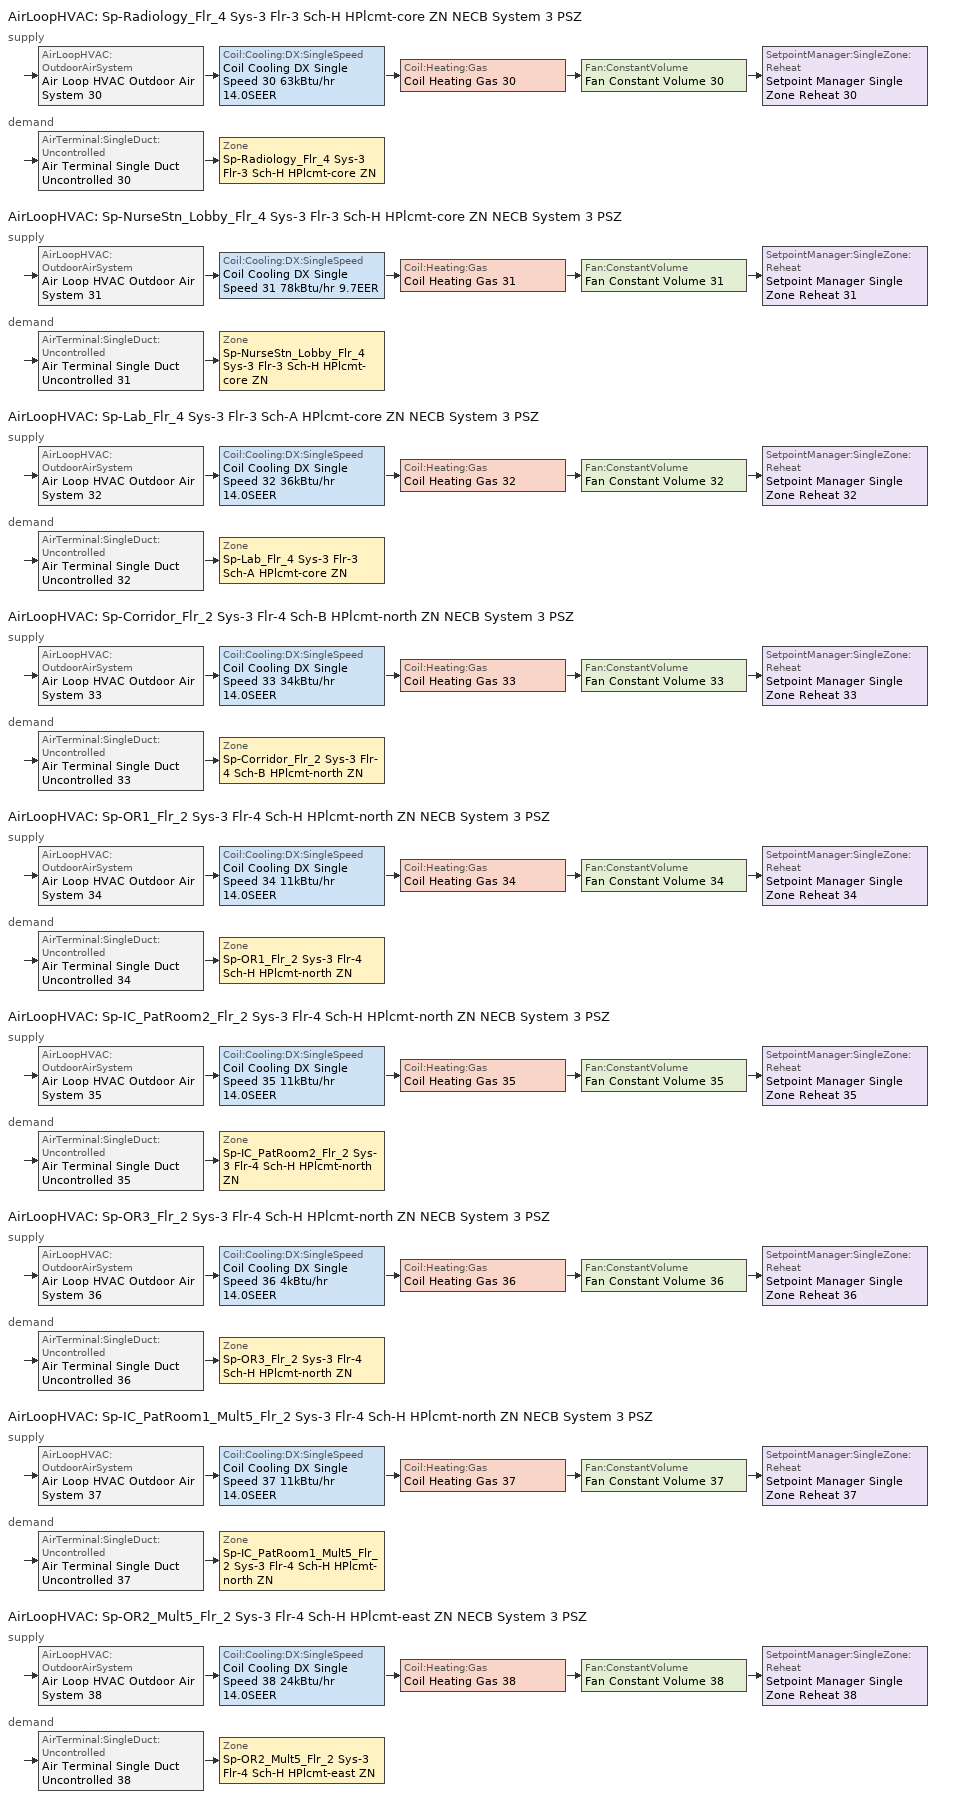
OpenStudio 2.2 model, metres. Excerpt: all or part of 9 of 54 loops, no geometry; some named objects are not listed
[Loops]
AirLoopHVAC 'Sp-Radiology_Flr_4 Sys-3 Flr-3 Sch-H HPlcmt-core ZN NECB System 3 PSZ'
 supply: AirLoopHVAC:OutdoorAirSystem 'Air Loop HVAC Outdoor Air System 30' > Coil:Cooling:DX:SingleSpeed 'Coil Cooling DX Single Speed 30 63kBtu/hr 14.0SEER' > Coil:Heating:Gas 'Coil Heating Gas 30' > Fan:ConstantVolume 'Fan Constant Volume 30' > SetpointManager:SingleZone:Reheat 'Setpoint Manager Single Zone Reheat 30'
 demand: AirTerminal:SingleDuct:Uncontrolled 'Air Terminal Single Duct Uncontrolled 30' > Zone 'Sp-Radiology_Flr_4 Sys-3 Flr-3 Sch-H HPlcmt-core ZN'
AirLoopHVAC 'Sp-NurseStn_Lobby_Flr_4 Sys-3 Flr-3 Sch-H HPlcmt-core ZN NECB System 3 PSZ'
 supply: AirLoopHVAC:OutdoorAirSystem 'Air Loop HVAC Outdoor Air System 31' > Coil:Cooling:DX:SingleSpeed 'Coil Cooling DX Single Speed 31 78kBtu/hr 9.7EER' > Coil:Heating:Gas 'Coil Heating Gas 31' > Fan:ConstantVolume 'Fan Constant Volume 31' > SetpointManager:SingleZone:Reheat 'Setpoint Manager Single Zone Reheat 31'
 demand: AirTerminal:SingleDuct:Uncontrolled 'Air Terminal Single Duct Uncontrolled 31' > Zone 'Sp-NurseStn_Lobby_Flr_4 Sys-3 Flr-3 Sch-H HPlcmt-core ZN'
AirLoopHVAC 'Sp-Lab_Flr_4 Sys-3 Flr-3 Sch-A HPlcmt-core ZN NECB System 3 PSZ'
 supply: AirLoopHVAC:OutdoorAirSystem 'Air Loop HVAC Outdoor Air System 32' > Coil:Cooling:DX:SingleSpeed 'Coil Cooling DX Single Speed 32 36kBtu/hr 14.0SEER' > Coil:Heating:Gas 'Coil Heating Gas 32' > Fan:ConstantVolume 'Fan Constant Volume 32' > SetpointManager:SingleZone:Reheat 'Setpoint Manager Single Zone Reheat 32'
 demand: AirTerminal:SingleDuct:Uncontrolled 'Air Terminal Single Duct Uncontrolled 32' > Zone 'Sp-Lab_Flr_4 Sys-3 Flr-3 Sch-A HPlcmt-core ZN'
AirLoopHVAC 'Sp-Corridor_Flr_2 Sys-3 Flr-4 Sch-B HPlcmt-north ZN NECB System 3 PSZ'
 supply: AirLoopHVAC:OutdoorAirSystem 'Air Loop HVAC Outdoor Air System 33' > Coil:Cooling:DX:SingleSpeed 'Coil Cooling DX Single Speed 33 34kBtu/hr 14.0SEER' > Coil:Heating:Gas 'Coil Heating Gas 33' > Fan:ConstantVolume 'Fan Constant Volume 33' > SetpointManager:SingleZone:Reheat 'Setpoint Manager Single Zone Reheat 33'
 demand: AirTerminal:SingleDuct:Uncontrolled 'Air Terminal Single Duct Uncontrolled 33' > Zone 'Sp-Corridor_Flr_2 Sys-3 Flr-4 Sch-B HPlcmt-north ZN'
AirLoopHVAC 'Sp-OR1_Flr_2 Sys-3 Flr-4 Sch-H HPlcmt-north ZN NECB System 3 PSZ'
 supply: AirLoopHVAC:OutdoorAirSystem 'Air Loop HVAC Outdoor Air System 34' > Coil:Cooling:DX:SingleSpeed 'Coil Cooling DX Single Speed 34 11kBtu/hr 14.0SEER' > Coil:Heating:Gas 'Coil Heating Gas 34' > Fan:ConstantVolume 'Fan Constant Volume 34' > SetpointManager:SingleZone:Reheat 'Setpoint Manager Single Zone Reheat 34'
 demand: AirTerminal:SingleDuct:Uncontrolled 'Air Terminal Single Duct Uncontrolled 34' > Zone 'Sp-OR1_Flr_2 Sys-3 Flr-4 Sch-H HPlcmt-north ZN'
AirLoopHVAC 'Sp-IC_PatRoom2_Flr_2 Sys-3 Flr-4 Sch-H HPlcmt-north ZN NECB System 3 PSZ'
 supply: AirLoopHVAC:OutdoorAirSystem 'Air Loop HVAC Outdoor Air System 35' > Coil:Cooling:DX:SingleSpeed 'Coil Cooling DX Single Speed 35 11kBtu/hr 14.0SEER' > Coil:Heating:Gas 'Coil Heating Gas 35' > Fan:ConstantVolume 'Fan Constant Volume 35' > SetpointManager:SingleZone:Reheat 'Setpoint Manager Single Zone Reheat 35'
 demand: AirTerminal:SingleDuct:Uncontrolled 'Air Terminal Single Duct Uncontrolled 35' > Zone 'Sp-IC_PatRoom2_Flr_2 Sys-3 Flr-4 Sch-H HPlcmt-north ZN'
AirLoopHVAC 'Sp-OR3_Flr_2 Sys-3 Flr-4 Sch-H HPlcmt-north ZN NECB System 3 PSZ'
 supply: AirLoopHVAC:OutdoorAirSystem 'Air Loop HVAC Outdoor Air System 36' > Coil:Cooling:DX:SingleSpeed 'Coil Cooling DX Single Speed 36 4kBtu/hr 14.0SEER' > Coil:Heating:Gas 'Coil Heating Gas 36' > Fan:ConstantVolume 'Fan Constant Volume 36' > SetpointManager:SingleZone:Reheat 'Setpoint Manager Single Zone Reheat 36'
 demand: AirTerminal:SingleDuct:Uncontrolled 'Air Terminal Single Duct Uncontrolled 36' > Zone 'Sp-OR3_Flr_2 Sys-3 Flr-4 Sch-H HPlcmt-north ZN'
AirLoopHVAC 'Sp-IC_PatRoom1_Mult5_Flr_2 Sys-3 Flr-4 Sch-H HPlcmt-north ZN NECB System 3 PSZ'
 supply: AirLoopHVAC:OutdoorAirSystem 'Air Loop HVAC Outdoor Air System 37' > Coil:Cooling:DX:SingleSpeed 'Coil Cooling DX Single Speed 37 11kBtu/hr 14.0SEER' > Coil:Heating:Gas 'Coil Heating Gas 37' > Fan:ConstantVolume 'Fan Constant Volume 37' > SetpointManager:SingleZone:Reheat 'Setpoint Manager Single Zone Reheat 37'
 demand: AirTerminal:SingleDuct:Uncontrolled 'Air Terminal Single Duct Uncontrolled 37' > Zone 'Sp-IC_PatRoom1_Mult5_Flr_2 Sys-3 Flr-4 Sch-H HPlcmt-north ZN'
AirLoopHVAC 'Sp-OR2_Mult5_Flr_2 Sys-3 Flr-4 Sch-H HPlcmt-east ZN NECB System 3 PSZ'
 supply: AirLoopHVAC:OutdoorAirSystem 'Air Loop HVAC Outdoor Air System 38' > Coil:Cooling:DX:SingleSpeed 'Coil Cooling DX Single Speed 38 24kBtu/hr 14.0SEER' > Coil:Heating:Gas 'Coil Heating Gas 38' > Fan:ConstantVolume 'Fan Constant Volume 38' > SetpointManager:SingleZone:Reheat 'Setpoint Manager Single Zone Reheat 38'
 demand: AirTerminal:SingleDuct:Uncontrolled 'Air Terminal Single Duct Uncontrolled 38' > Zone 'Sp-OR2_Mult5_Flr_2 Sys-3 Flr-4 Sch-H HPlcmt-east ZN'
[Sizing:Zone] Zone Cooling Design Supply Air Temperature Input Method=SupplyAirTemperature; Zone Cooling Design Supply Air Temperature {C}=13; Zone Cooling Design Supply Air Temperature Difference {deltaC}=11.11; Zone Heating Design Supply Air Temperature Input Method=SupplyAirTemperature; Zone Heating Design Supply Air Temperature {C}=43; Zone Heating Design Supply Air Temperature Difference {deltaC}=11.11; Zone Cooling Design Supply Air Humidity Ratio {kg-H2O/kg-air}=0.0085; Zone Heating Design Supply Air Humidity Ratio {kg-H2O/kg-air}=0.008; Zone Heating Sizing Factor=1.3; Zone Cooling Sizing Factor=1.1; Cooling Design Air Flow Method=DesignDay; Heating Design Air Flow Method=DesignDay; Account for Dedicated Outdoor Air System=No; Dedicated Outdoor Air System Control Strategy=NeutralSupplyAir; Dedicated Outdoor Air Low Setpoint Temperature for Design {C}=autosize; Dedicated Outdoor Air High Setpoint Temperature for Design {C}=autosize
Sp-Radiology_Flr_4 Sys-3 Flr-3 Sch-H HPlcmt-core ZN; Sp-NurseStn_Lobby_Flr_4 Sys-3 Flr-3 Sch-H HPlcmt-core ZN; Sp-Lab_Flr_4 Sys-3 Flr-3 Sch-A HPlcmt-core ZN; Sp-Corridor_Flr_2 Sys-3 Flr-4 Sch-B HPlcmt-north ZN; Sp-OR1_Flr_2 Sys-3 Flr-4 Sch-H HPlcmt-north ZN; Sp-IC_PatRoom2_Flr_2 Sys-3 Flr-4 Sch-H HPlcmt-north ZN; Sp-OR3_Flr_2 Sys-3 Flr-4 Sch-H HPlcmt-north ZN; Sp-IC_PatRoom1_Mult5_Flr_2 Sys-3 Flr-4 Sch-H HPlcmt-north ZN; Sp-OR2_Mult5_Flr_2 Sys-3 Flr-4 Sch-H HPlcmt-east ZN
[Zone equipment]
Sp-Radiology_Flr_4 Sys-3 Flr-3 Sch-H HPlcmt-core ZN: Air Terminal Single Duct Uncontrolled 30, Zone HVAC Baseboard Convective Water 30
Sp-NurseStn_Lobby_Flr_4 Sys-3 Flr-3 Sch-H HPlcmt-core ZN: Air Terminal Single Duct Uncontrolled 31, Zone HVAC Baseboard Convective Water 31
Sp-Lab_Flr_4 Sys-3 Flr-3 Sch-A HPlcmt-core ZN: Air Terminal Single Duct Uncontrolled 32, Zone HVAC Baseboard Convective Water 32
Sp-Corridor_Flr_2 Sys-3 Flr-4 Sch-B HPlcmt-north ZN: Air Terminal Single Duct Uncontrolled 33, Zone HVAC Baseboard Convective Water 33
Sp-OR1_Flr_2 Sys-3 Flr-4 Sch-H HPlcmt-north ZN: Air Terminal Single Duct Uncontrolled 34, Zone HVAC Baseboard Convective Water 34
Sp-IC_PatRoom2_Flr_2 Sys-3 Flr-4 Sch-H HPlcmt-north ZN: Air Terminal Single Duct Uncontrolled 35, Zone HVAC Baseboard Convective Water 35
Sp-OR3_Flr_2 Sys-3 Flr-4 Sch-H HPlcmt-north ZN: Air Terminal Single Duct Uncontrolled 36, Zone HVAC Baseboard Convective Water 36
Sp-IC_PatRoom1_Mult5_Flr_2 Sys-3 Flr-4 Sch-H HPlcmt-north ZN: Air Terminal Single Duct Uncontrolled 37, Zone HVAC Baseboard Convective Water 37
Sp-OR2_Mult5_Flr_2 Sys-3 Flr-4 Sch-H HPlcmt-east ZN: Air Terminal Single Duct Uncontrolled 38, Zone HVAC Baseboard Convective Water 38
[AirLoopHVAC] Design Supply Air Flow Rate {m3/s}=AutoSize
Name | Availability Schedule | Availability Manager
Sp-Radiology_Flr_4 Sys-3 Flr-3 Sch-H HPlcmt-core ZN NECB System 3 PSZ | Sp-Radiology_Flr_4 Sys-3 Flr-3 Sch-H HPlcmt-core ZN NECB System 3 PSZ Occ Sch | Availability Manager Night Cycle 34
Sp-NurseStn_Lobby_Flr_4 Sys-3 Flr-3 Sch-H HPlcmt-core ZN NECB System 3 PSZ | Sp-NurseStn_Lobby_Flr_4 Sys-3 Flr-3 Sch-H HPlcmt-core ZN NECB System 3 PSZ Occ Sch | Availability Manager Night Cycle 20
Sp-Lab_Flr_4 Sys-3 Flr-3 Sch-A HPlcmt-core ZN NECB System 3 PSZ | Sp-Lab_Flr_4 Sys-3 Flr-3 Sch-A HPlcmt-core ZN NECB System 3 PSZ Occ Sch | Availability Manager Night Cycle 18
Sp-Corridor_Flr_2 Sys-3 Flr-4 Sch-B HPlcmt-north ZN NECB System 3 PSZ | Sp-Corridor_Flr_2 Sys-3 Flr-4 Sch-B HPlcmt-north ZN NECB System 3 PSZ Occ Sch | Availability Manager Night Cycle 2
Sp-OR1_Flr_2 Sys-3 Flr-4 Sch-H HPlcmt-north ZN NECB System 3 PSZ; Sp-IC_PatRoom2_Flr_2 Sys-3 Flr-4 Sch-H HPlcmt-north ZN NECB System 3 PSZ; Sp-OR3_Flr_2 Sys-3 Flr-4 Sch-H HPlcmt-north ZN NECB System 3 PSZ; Sp-IC_PatRoom1_Mult5_Flr_2 Sys-3 Flr-4 Sch-H HPlcmt-north ZN NECB System 3 PSZ | Always On Discrete
Sp-OR2_Mult5_Flr_2 Sys-3 Flr-4 Sch-H HPlcmt-east ZN NECB System 3 PSZ | Sp-OR2_Mult5_Flr_2 Sys-3 Flr-4 Sch-H HPlcmt-east ZN NECB System 3 PSZ Occ Sch | Availability Manager Night Cycle 22
[Sizing:System] Type of Load to Size On=Sensible; Design Outdoor Air Flow Rate {m3/s}=Autosize; Minimum System Air Flow Ratio=1; Preheat Design Temperature {C}=7; Preheat Design Humidity Ratio {kg-H2O/kg-Air}=0.008; Precool Design Temperature {C}=13; Precool Design Humidity Ratio {kg-H2O/kg-Air}=0.008; Central Cooling Design Supply Air Temperature {C}=13; Central Heating Design Supply Air Temperature {C}=43; Sizing Option=NonCoincident; 100% Outdoor Air in Cooling=No; 100% Outdoor Air in Heating=No; Central Cooling Design Supply Air Humidity Ratio {kg-H2O/kg-Air}=0.0085; Central Heating Design Supply Air Humidity Ratio {kg-H2O/kg-Air}=0.008; Cooling Design Air Flow Method=DesignDay; Cooling Design Air Flow Rate {m3/s}=0; Heating Design Air Flow Method=DesignDay; Heating Design Air Flow Rate {m3/s}=0; System Outdoor Air Method=ZoneSum; Zone Maximum Outdoor Air Fraction=1; Cooling Supply Air Flow Rate Per Floor Area {m3/s-m2}=0.00996765; Cooling Fraction of Autosized Cooling Supply Air Flow Rate=1; Cooling Supply Air Flow Rate Per Unit Cooling Capacity {m3/s-W}=3.94755e-05; Heating Supply Air Flow Rate Per Floor Area {m3/s-m2}=0.00996765; Heating Fraction of Autosized Heating Supply Air Flow Rate=1; Heating Fraction of Autosized Cooling Supply Air Flow Rate=1; Heating Supply Air Flow Rate Per Unit Heating Capacity {m3/s-W}=3.15882e-05; Cooling Design Capacity Method=CoolingDesignCapacity; Cooling Design Capacity {W}=autosize; Cooling Design Capacity Per Floor Area {W/m2}=234.7; Fraction of Autosized Cooling Design Capacity=1; Heating Design Capacity Method=HeatingDesignCapacity; Heating Design Capacity {W}=autosize; Heating Design Capacity Per Floor Area {W/m2}=157; Fraction of Autosized Heating Design Capacity=1; Central Cooling Capacity Control Method=OnOff
Sp-Radiology_Flr_4 Sys-3 Flr-3 Sch-H HPlcmt-core ZN NECB System 3 PSZ; Sp-NurseStn_Lobby_Flr_4 Sys-3 Flr-3 Sch-H HPlcmt-core ZN NECB System 3 PSZ; Sp-Lab_Flr_4 Sys-3 Flr-3 Sch-A HPlcmt-core ZN NECB System 3 PSZ; Sp-Corridor_Flr_2 Sys-3 Flr-4 Sch-B HPlcmt-north ZN NECB System 3 PSZ; Sp-OR1_Flr_2 Sys-3 Flr-4 Sch-H HPlcmt-north ZN NECB System 3 PSZ; Sp-IC_PatRoom2_Flr_2 Sys-3 Flr-4 Sch-H HPlcmt-north ZN NECB System 3 PSZ; Sp-OR3_Flr_2 Sys-3 Flr-4 Sch-H HPlcmt-north ZN NECB System 3 PSZ; Sp-IC_PatRoom1_Mult5_Flr_2 Sys-3 Flr-4 Sch-H HPlcmt-north ZN NECB System 3 PSZ; Sp-OR2_Mult5_Flr_2 Sys-3 Flr-4 Sch-H HPlcmt-east ZN NECB System 3 PSZ
[Fan:ConstantVolume] Availability Schedule=Always On Discrete; Fan Efficiency=0.39975; Pressure Rise {Pa}=640; Maximum Flow Rate {m3/s}=AutoSize; Motor Efficiency=0.615
Fan Constant Volume 30; Fan Constant Volume 31; Fan Constant Volume 32; Fan Constant Volume 33; Fan Constant Volume 34; Fan Constant Volume 35; Fan Constant Volume 36; Fan Constant Volume 37; Fan Constant Volume 38
[Coil:Heating:Gas] Availability Schedule=Always On Discrete; Gas Burner Efficiency=0.8; Nominal Capacity {W}=AutoSize; Parasitic Electric Load {W}=0; Parasitic Gas Load {W}=0
Coil Heating Gas 30; Coil Heating Gas 31; Coil Heating Gas 32; Coil Heating Gas 33; Coil Heating Gas 34; Coil Heating Gas 35; Coil Heating Gas 36; Coil Heating Gas 37; Coil Heating Gas 38
[Coil:Cooling:DX:SingleSpeed] Availability Schedule=Always On Discrete; Rated Total Cooling Capacity {W}=autosize; Rated Sensible Heat Ratio=autosize; Rated Air Flow Rate {m3/s}=autosize; Rated Evaporator Fan Power Per Volume Flow Rate {W/(m3/s)}=773.3; Condenser Type=AirCooled; Evaporative Condenser Effectiveness=0; Evaporative Condenser Air Flow Rate {m3/s}=Autosize; Evaporative Condenser Pump Rated Power Consumption {W}=Autosize; Crankcase Heater Capacity {W}=0; Maximum Outdoor Dry-Bulb Temperature for Crankcase Heater Operation {C}=0; Basin Heater Capacity {W/K}=0; Basin Heater Setpoint Temperature {C}=10
Name | Rated COP {W/W} | Total Cooling Capacity Function of Temperature Curve | Total Cooling Capacity Function of Flow Fraction Curve | Energy Input Ratio Function of Temperature Curve | Energy Input Ratio Function of Flow Fraction Curve | Part Load Fraction Correlation Curve
Coil Cooling DX Single Speed 30 63kBtu/hr 14.0SEER | 3.8248 | DXCOOL-NECB2011-REF-CAPFT 23 | DXCOOL-NECB2011-REF-CAPFFLOW 23 | DXCOOL-NECB2011-REF-COOLEIRFT 23 | DXCOOL-NECB2011-REF-COOLEIRFFLOW 23 | DXCOOL-NECB2011-REF-COOLPLFFPLR 23
Coil Cooling DX Single Speed 31 78kBtu/hr 9.7EER | 3.3379 | DXCOOL-NECB2011-REF-CAPFT 24 | DXCOOL-NECB2011-REF-CAPFFLOW 24 | DXCOOL-NECB2011-REF-COOLEIRFT 24 | DXCOOL-NECB2011-REF-COOLEIRFFLOW 24 | DXCOOL-NECB2011-REF-COOLPLFFPLR 24
Coil Cooling DX Single Speed 32 36kBtu/hr 14.0SEER | 3.8248 | DXCOOL-NECB2011-REF-CAPFT 25 | DXCOOL-NECB2011-REF-CAPFFLOW 25 | DXCOOL-NECB2011-REF-COOLEIRFT 25 | DXCOOL-NECB2011-REF-COOLEIRFFLOW 25 | DXCOOL-NECB2011-REF-COOLPLFFPLR 25
Coil Cooling DX Single Speed 33 34kBtu/hr 14.0SEER | 3.8248 | DXCOOL-NECB2011-REF-CAPFT 26 | DXCOOL-NECB2011-REF-CAPFFLOW 26 | DXCOOL-NECB2011-REF-COOLEIRFT 26 | DXCOOL-NECB2011-REF-COOLEIRFFLOW 26 | DXCOOL-NECB2011-REF-COOLPLFFPLR 26
Coil Cooling DX Single Speed 34 11kBtu/hr 14.0SEER | 3.8248 | DXCOOL-NECB2011-REF-CAPFT 27 | DXCOOL-NECB2011-REF-CAPFFLOW 27 | DXCOOL-NECB2011-REF-COOLEIRFT 27 | DXCOOL-NECB2011-REF-COOLEIRFFLOW 27 | DXCOOL-NECB2011-REF-COOLPLFFPLR 27
Coil Cooling DX Single Speed 35 11kBtu/hr 14.0SEER | 3.8248 | DXCOOL-NECB2011-REF-CAPFT 28 | DXCOOL-NECB2011-REF-CAPFFLOW 28 | DXCOOL-NECB2011-REF-COOLEIRFT 28 | DXCOOL-NECB2011-REF-COOLEIRFFLOW 28 | DXCOOL-NECB2011-REF-COOLPLFFPLR 28
Coil Cooling DX Single Speed 36 4kBtu/hr 14.0SEER | 3.8248 | DXCOOL-NECB2011-REF-CAPFT 29 | DXCOOL-NECB2011-REF-CAPFFLOW 29 | DXCOOL-NECB2011-REF-COOLEIRFT 29 | DXCOOL-NECB2011-REF-COOLEIRFFLOW 29 | DXCOOL-NECB2011-REF-COOLPLFFPLR 29
Coil Cooling DX Single Speed 37 11kBtu/hr 14.0SEER | 3.8248 | DXCOOL-NECB2011-REF-CAPFT 30 | DXCOOL-NECB2011-REF-CAPFFLOW 30 | DXCOOL-NECB2011-REF-COOLEIRFT 30 | DXCOOL-NECB2011-REF-COOLEIRFFLOW 30 | DXCOOL-NECB2011-REF-COOLPLFFPLR 30
Coil Cooling DX Single Speed 38 24kBtu/hr 14.0SEER | 3.8248 | DXCOOL-NECB2011-REF-CAPFT 31 | DXCOOL-NECB2011-REF-CAPFFLOW 31 | DXCOOL-NECB2011-REF-COOLEIRFT 31 | DXCOOL-NECB2011-REF-COOLEIRFFLOW 31 | DXCOOL-NECB2011-REF-COOLPLFFPLR 31
[Controller:OutdoorAir] Minimum Outdoor Air Flow Rate {m3/s}=0; Maximum Outdoor Air Flow Rate {m3/s}=Autosize; Economizer Control Action Type=ModulateFlow; Lockout Type=NoLockout; Minimum Limit Type=FixedMinimum; High Humidity Control=No; Heat Recovery Bypass Control Type=BypassWhenWithinEconomizerLimits
Name | Economizer Control Type | Economizer Maximum Limit Dry-Bulb Temperature {C} | Economizer Maximum Limit Enthalpy {J/kg} | Economizer Minimum Limit Dry-Bulb Temperature {C} | Minimum Outdoor Air Schedule | Controller Mechanical Ventilation
Controller Outdoor Air 30 | NoEconomizer | 28 | 64000 | -100 | Sp-Radiology_Flr_4 Sys-3 Flr-3 Sch-H HPlcmt-core ZN NECB System 3 PSZ Occ Sch | Controller Mechanical Ventilation 30
Controller Outdoor Air 31 | DifferentialEnthalpy |  |  |  | Sp-NurseStn_Lobby_Flr_4 Sys-3 Flr-3 Sch-H HPlcmt-core ZN NECB System 3 PSZ Occ Sch | Controller Mechanical Ventilation 31
Controller Outdoor Air 32 | NoEconomizer | 28 | 64000 | -100 | Sp-Lab_Flr_4 Sys-3 Flr-3 Sch-A HPlcmt-core ZN NECB System 3 PSZ Occ Sch | Controller Mechanical Ventilation 32
Controller Outdoor Air 33 | NoEconomizer | 28 | 64000 | -100 | Sp-Corridor_Flr_2 Sys-3 Flr-4 Sch-B HPlcmt-north ZN NECB System 3 PSZ Occ Sch | Controller Mechanical Ventilation 33
Controller Outdoor Air 34 | NoEconomizer | 28 | 64000 | -100 | Always On Discrete | Controller Mechanical Ventilation 34
Controller Outdoor Air 35 | NoEconomizer | 28 | 64000 | -100 | Always On Discrete | Controller Mechanical Ventilation 35
Controller Outdoor Air 36 | NoEconomizer | 28 | 64000 | -100 | Always On Discrete | Controller Mechanical Ventilation 36
Controller Outdoor Air 37 | NoEconomizer | 28 | 64000 | -100 | Always On Discrete | Controller Mechanical Ventilation 37
Controller Outdoor Air 38 | NoEconomizer | 28 | 64000 | -100 | Sp-OR2_Mult5_Flr_2 Sys-3 Flr-4 Sch-H HPlcmt-east ZN NECB System 3 PSZ Occ Sch | Controller Mechanical Ventilation 38
[Controller:MechanicalVentilation] Availability Schedule=Always On Discrete; System Outdoor Air Method=ZoneSum
Controller Mechanical Ventilation 30; Controller Mechanical Ventilation 31; Controller Mechanical Ventilation 32; Controller Mechanical Ventilation 33; Controller Mechanical Ventilation 34; Controller Mechanical Ventilation 35; Controller Mechanical Ventilation 36; Controller Mechanical Ventilation 37; Controller Mechanical Ventilation 38
[AirLoopHVAC:OutdoorAirSystem]
Name | Controller
Air Loop HVAC Outdoor Air System 30 | Controller Outdoor Air 30
Air Loop HVAC Outdoor Air System 31 | Controller Outdoor Air 31
Air Loop HVAC Outdoor Air System 32 | Controller Outdoor Air 32
Air Loop HVAC Outdoor Air System 33 | Controller Outdoor Air 33
Air Loop HVAC Outdoor Air System 34 | Controller Outdoor Air 34
Air Loop HVAC Outdoor Air System 35 | Controller Outdoor Air 35
Air Loop HVAC Outdoor Air System 36 | Controller Outdoor Air 36
Air Loop HVAC Outdoor Air System 37 | Controller Outdoor Air 37
Air Loop HVAC Outdoor Air System 38 | Controller Outdoor Air 38
[SetpointManager:SingleZone:Reheat] Minimum Supply Air Temperature {C}=13; Maximum Supply Air Temperature {C}=43
Name | Control Zone
Setpoint Manager Single Zone Reheat 30 | Sp-Radiology_Flr_4 Sys-3 Flr-3 Sch-H HPlcmt-core ZN
Setpoint Manager Single Zone Reheat 31 | Sp-NurseStn_Lobby_Flr_4 Sys-3 Flr-3 Sch-H HPlcmt-core ZN
Setpoint Manager Single Zone Reheat 32 | Sp-Lab_Flr_4 Sys-3 Flr-3 Sch-A HPlcmt-core ZN
Setpoint Manager Single Zone Reheat 33 | Sp-Corridor_Flr_2 Sys-3 Flr-4 Sch-B HPlcmt-north ZN
Setpoint Manager Single Zone Reheat 34 | Sp-OR1_Flr_2 Sys-3 Flr-4 Sch-H HPlcmt-north ZN
Setpoint Manager Single Zone Reheat 35 | Sp-IC_PatRoom2_Flr_2 Sys-3 Flr-4 Sch-H HPlcmt-north ZN
Setpoint Manager Single Zone Reheat 36 | Sp-OR3_Flr_2 Sys-3 Flr-4 Sch-H HPlcmt-north ZN
Setpoint Manager Single Zone Reheat 37 | Sp-IC_PatRoom1_Mult5_Flr_2 Sys-3 Flr-4 Sch-H HPlcmt-north ZN
Setpoint Manager Single Zone Reheat 38 | Sp-OR2_Mult5_Flr_2 Sys-3 Flr-4 Sch-H HPlcmt-east ZN
[AirTerminal:SingleDuct:Uncontrolled] Availability Schedule=Always On Discrete; Maximum Air Flow Rate {m3/s}=AutoSize
Air Terminal Single Duct Uncontrolled 30; Air Terminal Single Duct Uncontrolled 31; Air Terminal Single Duct Uncontrolled 32; Air Terminal Single Duct Uncontrolled 33; Air Terminal Single Duct Uncontrolled 34; Air Terminal Single Duct Uncontrolled 35; Air Terminal Single Duct Uncontrolled 36; Air Terminal Single Duct Uncontrolled 37; Air Terminal Single Duct Uncontrolled 38
[AvailabilityManager:NightCycle] Control Type=CycleOnAny; Thermostat Tolerance {deltaC}=1; Cycling Run Time {s}=3600
Availability Manager Night Cycle 2; Availability Manager Night Cycle 18; Availability Manager Night Cycle 20; Availability Manager Night Cycle 22; Availability Manager Night Cycle 34
[Schedule:Ruleset]
Name | Default Day Schedule | Summer Design Day Schedule | Winter Design Day Schedule
Sp-Corridor_Flr_2 Sys-3 Flr-4 Sch-B HPlcmt-north ZN NECB System 3 PSZ Occ Sch | Sp-Corridor_Flr_2 Sys-3 Flr-4 Sch-B HPlcmt-north ZN NECB System 3 PSZ Occ Sch Default | Sp-Corridor_Flr_2 Sys-3 Flr-4 Sch-B HPlcmt-north ZN NECB System 3 PSZ Occ Sch Summer Design Day | Sp-Corridor_Flr_2 Sys-3 Flr-4 Sch-B HPlcmt-north ZN NECB System 3 PSZ Occ Sch Winter Design Day
Sp-Lab_Flr_4 Sys-3 Flr-3 Sch-A HPlcmt-core ZN NECB System 3 PSZ Occ Sch | Sp-Lab_Flr_4 Sys-3 Flr-3 Sch-A HPlcmt-core ZN NECB System 3 PSZ Occ Sch Default | Sp-Lab_Flr_4 Sys-3 Flr-3 Sch-A HPlcmt-core ZN NECB System 3 PSZ Occ Sch Summer Design Day | Sp-Lab_Flr_4 Sys-3 Flr-3 Sch-A HPlcmt-core ZN NECB System 3 PSZ Occ Sch Winter Design Day
Sp-NurseStn_Lobby_Flr_4 Sys-3 Flr-3 Sch-H HPlcmt-core ZN NECB System 3 PSZ Occ Sch | Sp-NurseStn_Lobby_Flr_4 Sys-3 Flr-3 Sch-H HPlcmt-core ZN NECB System 3 PSZ Occ Sch Default | Sp-NurseStn_Lobby_Flr_4 Sys-3 Flr-3 Sch-H HPlcmt-core ZN NECB System 3 PSZ Occ Sch Summer Design Day | Sp-NurseStn_Lobby_Flr_4 Sys-3 Flr-3 Sch-H HPlcmt-core ZN NECB System 3 PSZ Occ Sch Winter Design Day
Sp-OR2_Mult5_Flr_2 Sys-3 Flr-4 Sch-H HPlcmt-east ZN NECB System 3 PSZ Occ Sch | Sp-OR2_Mult5_Flr_2 Sys-3 Flr-4 Sch-H HPlcmt-east ZN NECB System 3 PSZ Occ Sch Default | Sp-OR2_Mult5_Flr_2 Sys-3 Flr-4 Sch-H HPlcmt-east ZN NECB System 3 PSZ Occ Sch Summer Design Day | Sp-OR2_Mult5_Flr_2 Sys-3 Flr-4 Sch-H HPlcmt-east ZN NECB System 3 PSZ Occ Sch Winter Design Day
Sp-Radiology_Flr_4 Sys-3 Flr-3 Sch-H HPlcmt-core ZN NECB System 3 PSZ Occ Sch | Sp-Radiology_Flr_4 Sys-3 Flr-3 Sch-H HPlcmt-core ZN NECB System 3 PSZ Occ Sch Default | Sp-Radiology_Flr_4 Sys-3 Flr-3 Sch-H HPlcmt-core ZN NECB System 3 PSZ Occ Sch Summer Design Day | Sp-Radiology_Flr_4 Sys-3 Flr-3 Sch-H HPlcmt-core ZN NECB System 3 PSZ Occ Sch Winter Design Day
[Schedule:Day]
Sp-Corridor_Flr_2 Sys-3 Flr-4 Sch-B HPlcmt-north ZN NECB System 3 PSZ Occ Sch Default; Sp-Corridor_Flr_2 Sys-3 Flr-4 Sch-B HPlcmt-north ZN NECB System 3 PSZ Occ Sch Winter Design Day; Sp-Corridor_Flr_2 Sys-3 Flr-4 Sch-B HPlcmt-north ZN NECB System 3 PSZ Occ Sch Summer Design Day; Sp-Lab_Flr_4 Sys-3 Flr-3 Sch-A HPlcmt-core ZN NECB System 3 PSZ Occ Sch Default; Sp-Lab_Flr_4 Sys-3 Flr-3 Sch-A HPlcmt-core ZN NECB System 3 PSZ Occ Sch Winter Design Day; Sp-Lab_Flr_4 Sys-3 Flr-3 Sch-A HPlcmt-core ZN NECB System 3 PSZ Occ Sch Summer Design Day; Sp-NurseStn_Lobby_Flr_4 Sys-3 Flr-3 Sch-H HPlcmt-core ZN NECB System 3 PSZ Occ Sch Default; Sp-NurseStn_Lobby_Flr_4 Sys-3 Flr-3 Sch-H HPlcmt-core ZN NECB System 3 PSZ Occ Sch Winter Design Day; Sp-NurseStn_Lobby_Flr_4 Sys-3 Flr-3 Sch-H HPlcmt-core ZN NECB System 3 PSZ Occ Sch Summer Design Day; Sp-NurseStn_Lobby_Flr_4 Sys-3 Flr-3 Sch-H HPlcmt-core ZN NECB System 3 PSZ Occ Sch Monday; Sp-NurseStn_Lobby_Flr_4 Sys-3 Flr-3 Sch-H HPlcmt-core ZN NECB System 3 PSZ Occ Sch Tuesday; Sp-NurseStn_Lobby_Flr_4 Sys-3 Flr-3 Sch-H HPlcmt-core ZN NECB System 3 PSZ Occ Sch Wednesday; Sp-NurseStn_Lobby_Flr_4 Sys-3 Flr-3 Sch-H HPlcmt-core ZN NECB System 3 PSZ Occ Sch Thursday; Sp-NurseStn_Lobby_Flr_4 Sys-3 Flr-3 Sch-H HPlcmt-core ZN NECB System 3 PSZ Occ Sch Friday; Sp-NurseStn_Lobby_Flr_4 Sys-3 Flr-3 Sch-H HPlcmt-core ZN NECB System 3 PSZ Occ Sch Saturday; Sp-NurseStn_Lobby_Flr_4 Sys-3 Flr-3 Sch-H HPlcmt-core ZN NECB System 3 PSZ Occ Sch Sunday; Sp-OR2_Mult5_Flr_2 Sys-3 Flr-4 Sch-H HPlcmt-east ZN NECB System 3 PSZ Occ Sch Default; Sp-OR2_Mult5_Flr_2 Sys-3 Flr-4 Sch-H HPlcmt-east ZN NECB System 3 PSZ Occ Sch Winter Design Day; Sp-OR2_Mult5_Flr_2 Sys-3 Flr-4 Sch-H HPlcmt-east ZN NECB System 3 PSZ Occ Sch Summer Design Day; Sp-OR2_Mult5_Flr_2 Sys-3 Flr-4 Sch-H HPlcmt-east ZN NECB System 3 PSZ Occ Sch Monday; Sp-OR2_Mult5_Flr_2 Sys-3 Flr-4 Sch-H HPlcmt-east ZN NECB System 3 PSZ Occ Sch Tuesday; Sp-OR2_Mult5_Flr_2 Sys-3 Flr-4 Sch-H HPlcmt-east ZN NECB System 3 PSZ Occ Sch Wednesday; Sp-OR2_Mult5_Flr_2 Sys-3 Flr-4 Sch-H HPlcmt-east ZN NECB System 3 PSZ Occ Sch Thursday; Sp-OR2_Mult5_Flr_2 Sys-3 Flr-4 Sch-H HPlcmt-east ZN NECB System 3 PSZ Occ Sch Friday; Sp-OR2_Mult5_Flr_2 Sys-3 Flr-4 Sch-H HPlcmt-east ZN NECB System 3 PSZ Occ Sch Saturday; Sp-OR2_Mult5_Flr_2 Sys-3 Flr-4 Sch-H HPlcmt-east ZN NECB System 3 PSZ Occ Sch Sunday; Sp-Radiology_Flr_4 Sys-3 Flr-3 Sch-H HPlcmt-core ZN NECB System 3 PSZ Occ Sch Default; Sp-Radiology_Flr_4 Sys-3 Flr-3 Sch-H HPlcmt-core ZN NECB System 3 PSZ Occ Sch Winter Design Day; Sp-Radiology_Flr_4 Sys-3 Flr-3 Sch-H HPlcmt-core ZN NECB System 3 PSZ Occ Sch Summer Design Day; Sp-Radiology_Flr_4 Sys-3 Flr-3 Sch-H HPlcmt-core ZN NECB System 3 PSZ Occ Sch Monday; Sp-Radiology_Flr_4 Sys-3 Flr-3 Sch-H HPlcmt-core ZN NECB System 3 PSZ Occ Sch Tuesday; Sp-Radiology_Flr_4 Sys-3 Flr-3 Sch-H HPlcmt-core ZN NECB System 3 PSZ Occ Sch Wednesday; Sp-Radiology_Flr_4 Sys-3 Flr-3 Sch-H HPlcmt-core ZN NECB System 3 PSZ Occ Sch Thursday; Sp-Radiology_Flr_4 Sys-3 Flr-3 Sch-H HPlcmt-core ZN NECB System 3 PSZ Occ Sch Friday; Sp-Radiology_Flr_4 Sys-3 Flr-3 Sch-H HPlcmt-core ZN NECB System 3 PSZ Occ Sch Saturday; Sp-Radiology_Flr_4 Sys-3 Flr-3 Sch-H HPlcmt-core ZN NECB System 3 PSZ Occ Sch Sunday: 24, 0, 1
Sp-Corridor_Flr_2 Sys-3 Flr-4 Sch-B HPlcmt-north ZN NECB System 3 PSZ Occ Sch Monday; Sp-Corridor_Flr_2 Sys-3 Flr-4 Sch-B HPlcmt-north ZN NECB System 3 PSZ Occ Sch Tuesday; Sp-Corridor_Flr_2 Sys-3 Flr-4 Sch-B HPlcmt-north ZN NECB System 3 PSZ Occ Sch Wednesday; Sp-Corridor_Flr_2 Sys-3 Flr-4 Sch-B HPlcmt-north ZN NECB System 3 PSZ Occ Sch Thursday; Sp-Corridor_Flr_2 Sys-3 Flr-4 Sch-B HPlcmt-north ZN NECB System 3 PSZ Occ Sch Friday: 1, 0, 1, 10, 0, 0, 24, 0, 1
Sp-Corridor_Flr_2 Sys-3 Flr-4 Sch-B HPlcmt-north ZN NECB System 3 PSZ Occ Sch Saturday: 2, 0, 1, 10, 0, 0, 24, 0, 1
Sp-Corridor_Flr_2 Sys-3 Flr-4 Sch-B HPlcmt-north ZN NECB System 3 PSZ Occ Sch Sunday: 1, 0, 0, 2, 0, 1, 11, 0, 0, 23, 0, 1, 24, 0, 0
Sp-Lab_Flr_4 Sys-3 Flr-3 Sch-A HPlcmt-core ZN NECB System 3 PSZ Occ Sch Monday; Sp-Lab_Flr_4 Sys-3 Flr-3 Sch-A HPlcmt-core ZN NECB System 3 PSZ Occ Sch Tuesday; Sp-Lab_Flr_4 Sys-3 Flr-3 Sch-A HPlcmt-core ZN NECB System 3 PSZ Occ Sch Wednesday; Sp-Lab_Flr_4 Sys-3 Flr-3 Sch-A HPlcmt-core ZN NECB System 3 PSZ Occ Sch Thursday; Sp-Lab_Flr_4 Sys-3 Flr-3 Sch-A HPlcmt-core ZN NECB System 3 PSZ Occ Sch Friday: 8, 0, 0, 19, 0, 1, 24, 0, 0
Sp-Lab_Flr_4 Sys-3 Flr-3 Sch-A HPlcmt-core ZN NECB System 3 PSZ Occ Sch Saturday; Sp-Lab_Flr_4 Sys-3 Flr-3 Sch-A HPlcmt-core ZN NECB System 3 PSZ Occ Sch Sunday: 24, 0, 0
[Schedule:Rule] Date Specification Type=DateRange; Start Month=1; Start Day=1; End Month=12
Name | Schedule Ruleset | Rule Order | Day Schedule | Apply Monday | End Day | Apply Tuesday | Apply Wednesday | Apply Thursday | Apply Friday | Apply Saturday | Apply Sunday
Sp-Corridor_Flr_2 Sys-3 Flr-4 Sch-B HPlcmt-north ZN NECB System 3 PSZ Occ Sch Monday Rule | Sp-Corridor_Flr_2 Sys-3 Flr-4 Sch-B HPlcmt-north ZN NECB System 3 PSZ Occ Sch | 6 | Sp-Corridor_Flr_2 Sys-3 Flr-4 Sch-B HPlcmt-north ZN NECB System 3 PSZ Occ Sch Monday | Yes | 25
Sp-Corridor_Flr_2 Sys-3 Flr-4 Sch-B HPlcmt-north ZN NECB System 3 PSZ Occ Sch Tuesday Rule | Sp-Corridor_Flr_2 Sys-3 Flr-4 Sch-B HPlcmt-north ZN NECB System 3 PSZ Occ Sch | 5 | Sp-Corridor_Flr_2 Sys-3 Flr-4 Sch-B HPlcmt-north ZN NECB System 3 PSZ Occ Sch Tuesday |  | 26 | Yes
Sp-Corridor_Flr_2 Sys-3 Flr-4 Sch-B HPlcmt-north ZN NECB System 3 PSZ Occ Sch Wednesday Rule | Sp-Corridor_Flr_2 Sys-3 Flr-4 Sch-B HPlcmt-north ZN NECB System 3 PSZ Occ Sch | 4 | Sp-Corridor_Flr_2 Sys-3 Flr-4 Sch-B HPlcmt-north ZN NECB System 3 PSZ Occ Sch Wednesday |  | 27 |  | Yes
Sp-Corridor_Flr_2 Sys-3 Flr-4 Sch-B HPlcmt-north ZN NECB System 3 PSZ Occ Sch Thursday Rule | Sp-Corridor_Flr_2 Sys-3 Flr-4 Sch-B HPlcmt-north ZN NECB System 3 PSZ Occ Sch | 3 | Sp-Corridor_Flr_2 Sys-3 Flr-4 Sch-B HPlcmt-north ZN NECB System 3 PSZ Occ Sch Thursday |  | 28 |  |  | Yes
Sp-Corridor_Flr_2 Sys-3 Flr-4 Sch-B HPlcmt-north ZN NECB System 3 PSZ Occ Sch Friday Rule | Sp-Corridor_Flr_2 Sys-3 Flr-4 Sch-B HPlcmt-north ZN NECB System 3 PSZ Occ Sch | 2 | Sp-Corridor_Flr_2 Sys-3 Flr-4 Sch-B HPlcmt-north ZN NECB System 3 PSZ Occ Sch Friday |  | 29 |  |  |  | Yes
Sp-Corridor_Flr_2 Sys-3 Flr-4 Sch-B HPlcmt-north ZN NECB System 3 PSZ Occ Sch Saturday Rule | Sp-Corridor_Flr_2 Sys-3 Flr-4 Sch-B HPlcmt-north ZN NECB System 3 PSZ Occ Sch | 1 | Sp-Corridor_Flr_2 Sys-3 Flr-4 Sch-B HPlcmt-north ZN NECB System 3 PSZ Occ Sch Saturday |  | 30 |  |  |  |  | Yes
Sp-Corridor_Flr_2 Sys-3 Flr-4 Sch-B HPlcmt-north ZN NECB System 3 PSZ Occ Sch Sunday Rule | Sp-Corridor_Flr_2 Sys-3 Flr-4 Sch-B HPlcmt-north ZN NECB System 3 PSZ Occ Sch | 0 | Sp-Corridor_Flr_2 Sys-3 Flr-4 Sch-B HPlcmt-north ZN NECB System 3 PSZ Occ Sch Sunday |  | 31 |  |  |  |  |  | Yes
Sp-Lab_Flr_4 Sys-3 Flr-3 Sch-A HPlcmt-core ZN NECB System 3 PSZ Occ Sch Monday Rule | Sp-Lab_Flr_4 Sys-3 Flr-3 Sch-A HPlcmt-core ZN NECB System 3 PSZ Occ Sch | 6 | Sp-Lab_Flr_4 Sys-3 Flr-3 Sch-A HPlcmt-core ZN NECB System 3 PSZ Occ Sch Monday | Yes | 25
Sp-Lab_Flr_4 Sys-3 Flr-3 Sch-A HPlcmt-core ZN NECB System 3 PSZ Occ Sch Tuesday Rule | Sp-Lab_Flr_4 Sys-3 Flr-3 Sch-A HPlcmt-core ZN NECB System 3 PSZ Occ Sch | 5 | Sp-Lab_Flr_4 Sys-3 Flr-3 Sch-A HPlcmt-core ZN NECB System 3 PSZ Occ Sch Tuesday |  | 26 | Yes
Sp-Lab_Flr_4 Sys-3 Flr-3 Sch-A HPlcmt-core ZN NECB System 3 PSZ Occ Sch Wednesday Rule | Sp-Lab_Flr_4 Sys-3 Flr-3 Sch-A HPlcmt-core ZN NECB System 3 PSZ Occ Sch | 4 | Sp-Lab_Flr_4 Sys-3 Flr-3 Sch-A HPlcmt-core ZN NECB System 3 PSZ Occ Sch Wednesday |  | 27 |  | Yes
Sp-Lab_Flr_4 Sys-3 Flr-3 Sch-A HPlcmt-core ZN NECB System 3 PSZ Occ Sch Thursday Rule | Sp-Lab_Flr_4 Sys-3 Flr-3 Sch-A HPlcmt-core ZN NECB System 3 PSZ Occ Sch | 3 | Sp-Lab_Flr_4 Sys-3 Flr-3 Sch-A HPlcmt-core ZN NECB System 3 PSZ Occ Sch Thursday |  | 28 |  |  | Yes
Sp-Lab_Flr_4 Sys-3 Flr-3 Sch-A HPlcmt-core ZN NECB System 3 PSZ Occ Sch Friday Rule | Sp-Lab_Flr_4 Sys-3 Flr-3 Sch-A HPlcmt-core ZN NECB System 3 PSZ Occ Sch | 2 | Sp-Lab_Flr_4 Sys-3 Flr-3 Sch-A HPlcmt-core ZN NECB System 3 PSZ Occ Sch Friday |  | 29 |  |  |  | Yes
Sp-Lab_Flr_4 Sys-3 Flr-3 Sch-A HPlcmt-core ZN NECB System 3 PSZ Occ Sch Saturday Rule | Sp-Lab_Flr_4 Sys-3 Flr-3 Sch-A HPlcmt-core ZN NECB System 3 PSZ Occ Sch | 1 | Sp-Lab_Flr_4 Sys-3 Flr-3 Sch-A HPlcmt-core ZN NECB System 3 PSZ Occ Sch Saturday |  | 30 |  |  |  |  | Yes
Sp-Lab_Flr_4 Sys-3 Flr-3 Sch-A HPlcmt-core ZN NECB System 3 PSZ Occ Sch Sunday Rule | Sp-Lab_Flr_4 Sys-3 Flr-3 Sch-A HPlcmt-core ZN NECB System 3 PSZ Occ Sch | 0 | Sp-Lab_Flr_4 Sys-3 Flr-3 Sch-A HPlcmt-core ZN NECB System 3 PSZ Occ Sch Sunday |  | 31 |  |  |  |  |  | Yes
Sp-NurseStn_Lobby_Flr_4 Sys-3 Flr-3 Sch-H HPlcmt-core ZN NECB System 3 PSZ Occ Sch Monday Rule | Sp-NurseStn_Lobby_Flr_4 Sys-3 Flr-3 Sch-H HPlcmt-core ZN NECB System 3 PSZ Occ Sch | 6 | Sp-NurseStn_Lobby_Flr_4 Sys-3 Flr-3 Sch-H HPlcmt-core ZN NECB System 3 PSZ Occ Sch Monday | Yes | 25
Sp-NurseStn_Lobby_Flr_4 Sys-3 Flr-3 Sch-H HPlcmt-core ZN NECB System 3 PSZ Occ Sch Tuesday Rule | Sp-NurseStn_Lobby_Flr_4 Sys-3 Flr-3 Sch-H HPlcmt-core ZN NECB System 3 PSZ Occ Sch | 5 | Sp-NurseStn_Lobby_Flr_4 Sys-3 Flr-3 Sch-H HPlcmt-core ZN NECB System 3 PSZ Occ Sch Tuesday |  | 26 | Yes
Sp-NurseStn_Lobby_Flr_4 Sys-3 Flr-3 Sch-H HPlcmt-core ZN NECB System 3 PSZ Occ Sch Wednesday Rule | Sp-NurseStn_Lobby_Flr_4 Sys-3 Flr-3 Sch-H HPlcmt-core ZN NECB System 3 PSZ Occ Sch | 4 | Sp-NurseStn_Lobby_Flr_4 Sys-3 Flr-3 Sch-H HPlcmt-core ZN NECB System 3 PSZ Occ Sch Wednesday |  | 27 |  | Yes
Sp-NurseStn_Lobby_Flr_4 Sys-3 Flr-3 Sch-H HPlcmt-core ZN NECB System 3 PSZ Occ Sch Thursday Rule | Sp-NurseStn_Lobby_Flr_4 Sys-3 Flr-3 Sch-H HPlcmt-core ZN NECB System 3 PSZ Occ Sch | 3 | Sp-NurseStn_Lobby_Flr_4 Sys-3 Flr-3 Sch-H HPlcmt-core ZN NECB System 3 PSZ Occ Sch Thursday |  | 28 |  |  | Yes
Sp-NurseStn_Lobby_Flr_4 Sys-3 Flr-3 Sch-H HPlcmt-core ZN NECB System 3 PSZ Occ Sch Friday Rule | Sp-NurseStn_Lobby_Flr_4 Sys-3 Flr-3 Sch-H HPlcmt-core ZN NECB System 3 PSZ Occ Sch | 2 | Sp-NurseStn_Lobby_Flr_4 Sys-3 Flr-3 Sch-H HPlcmt-core ZN NECB System 3 PSZ Occ Sch Friday |  | 29 |  |  |  | Yes
Sp-NurseStn_Lobby_Flr_4 Sys-3 Flr-3 Sch-H HPlcmt-core ZN NECB System 3 PSZ Occ Sch Saturday Rule | Sp-NurseStn_Lobby_Flr_4 Sys-3 Flr-3 Sch-H HPlcmt-core ZN NECB System 3 PSZ Occ Sch | 1 | Sp-NurseStn_Lobby_Flr_4 Sys-3 Flr-3 Sch-H HPlcmt-core ZN NECB System 3 PSZ Occ Sch Saturday |  | 30 |  |  |  |  | Yes
Sp-NurseStn_Lobby_Flr_4 Sys-3 Flr-3 Sch-H HPlcmt-core ZN NECB System 3 PSZ Occ Sch Sunday Rule | Sp-NurseStn_Lobby_Flr_4 Sys-3 Flr-3 Sch-H HPlcmt-core ZN NECB System 3 PSZ Occ Sch | 0 | Sp-NurseStn_Lobby_Flr_4 Sys-3 Flr-3 Sch-H HPlcmt-core ZN NECB System 3 PSZ Occ Sch Sunday |  | 31 |  |  |  |  |  | Yes
Sp-OR2_Mult5_Flr_2 Sys-3 Flr-4 Sch-H HPlcmt-east ZN NECB System 3 PSZ Occ Sch Monday Rule | Sp-OR2_Mult5_Flr_2 Sys-3 Flr-4 Sch-H HPlcmt-east ZN NECB System 3 PSZ Occ Sch | 6 | Sp-OR2_Mult5_Flr_2 Sys-3 Flr-4 Sch-H HPlcmt-east ZN NECB System 3 PSZ Occ Sch Monday | Yes | 25
Sp-OR2_Mult5_Flr_2 Sys-3 Flr-4 Sch-H HPlcmt-east ZN NECB System 3 PSZ Occ Sch Tuesday Rule | Sp-OR2_Mult5_Flr_2 Sys-3 Flr-4 Sch-H HPlcmt-east ZN NECB System 3 PSZ Occ Sch | 5 | Sp-OR2_Mult5_Flr_2 Sys-3 Flr-4 Sch-H HPlcmt-east ZN NECB System 3 PSZ Occ Sch Tuesday |  | 26 | Yes
Sp-OR2_Mult5_Flr_2 Sys-3 Flr-4 Sch-H HPlcmt-east ZN NECB System 3 PSZ Occ Sch Wednesday Rule | Sp-OR2_Mult5_Flr_2 Sys-3 Flr-4 Sch-H HPlcmt-east ZN NECB System 3 PSZ Occ Sch | 4 | Sp-OR2_Mult5_Flr_2 Sys-3 Flr-4 Sch-H HPlcmt-east ZN NECB System 3 PSZ Occ Sch Wednesday |  | 27 |  | Yes
Sp-OR2_Mult5_Flr_2 Sys-3 Flr-4 Sch-H HPlcmt-east ZN NECB System 3 PSZ Occ Sch Thursday Rule | Sp-OR2_Mult5_Flr_2 Sys-3 Flr-4 Sch-H HPlcmt-east ZN NECB System 3 PSZ Occ Sch | 3 | Sp-OR2_Mult5_Flr_2 Sys-3 Flr-4 Sch-H HPlcmt-east ZN NECB System 3 PSZ Occ Sch Thursday |  | 28 |  |  | Yes
Sp-OR2_Mult5_Flr_2 Sys-3 Flr-4 Sch-H HPlcmt-east ZN NECB System 3 PSZ Occ Sch Friday Rule | Sp-OR2_Mult5_Flr_2 Sys-3 Flr-4 Sch-H HPlcmt-east ZN NECB System 3 PSZ Occ Sch | 2 | Sp-OR2_Mult5_Flr_2 Sys-3 Flr-4 Sch-H HPlcmt-east ZN NECB System 3 PSZ Occ Sch Friday |  | 29 |  |  |  | Yes
Sp-OR2_Mult5_Flr_2 Sys-3 Flr-4 Sch-H HPlcmt-east ZN NECB System 3 PSZ Occ Sch Saturday Rule | Sp-OR2_Mult5_Flr_2 Sys-3 Flr-4 Sch-H HPlcmt-east ZN NECB System 3 PSZ Occ Sch | 1 | Sp-OR2_Mult5_Flr_2 Sys-3 Flr-4 Sch-H HPlcmt-east ZN NECB System 3 PSZ Occ Sch Saturday |  | 30 |  |  |  |  | Yes
Sp-OR2_Mult5_Flr_2 Sys-3 Flr-4 Sch-H HPlcmt-east ZN NECB System 3 PSZ Occ Sch Sunday Rule | Sp-OR2_Mult5_Flr_2 Sys-3 Flr-4 Sch-H HPlcmt-east ZN NECB System 3 PSZ Occ Sch | 0 | Sp-OR2_Mult5_Flr_2 Sys-3 Flr-4 Sch-H HPlcmt-east ZN NECB System 3 PSZ Occ Sch Sunday |  | 31 |  |  |  |  |  | Yes
Sp-Radiology_Flr_4 Sys-3 Flr-3 Sch-H HPlcmt-core ZN NECB System 3 PSZ Occ Sch Monday Rule | Sp-Radiology_Flr_4 Sys-3 Flr-3 Sch-H HPlcmt-core ZN NECB System 3 PSZ Occ Sch | 6 | Sp-Radiology_Flr_4 Sys-3 Flr-3 Sch-H HPlcmt-core ZN NECB System 3 PSZ Occ Sch Monday | Yes | 25
Sp-Radiology_Flr_4 Sys-3 Flr-3 Sch-H HPlcmt-core ZN NECB System 3 PSZ Occ Sch Tuesday Rule | Sp-Radiology_Flr_4 Sys-3 Flr-3 Sch-H HPlcmt-core ZN NECB System 3 PSZ Occ Sch | 5 | Sp-Radiology_Flr_4 Sys-3 Flr-3 Sch-H HPlcmt-core ZN NECB System 3 PSZ Occ Sch Tuesday |  | 26 | Yes
Sp-Radiology_Flr_4 Sys-3 Flr-3 Sch-H HPlcmt-core ZN NECB System 3 PSZ Occ Sch Wednesday Rule | Sp-Radiology_Flr_4 Sys-3 Flr-3 Sch-H HPlcmt-core ZN NECB System 3 PSZ Occ Sch | 4 | Sp-Radiology_Flr_4 Sys-3 Flr-3 Sch-H HPlcmt-core ZN NECB System 3 PSZ Occ Sch Wednesday |  | 27 |  | Yes
Sp-Radiology_Flr_4 Sys-3 Flr-3 Sch-H HPlcmt-core ZN NECB System 3 PSZ Occ Sch Thursday Rule | Sp-Radiology_Flr_4 Sys-3 Flr-3 Sch-H HPlcmt-core ZN NECB System 3 PSZ Occ Sch | 3 | Sp-Radiology_Flr_4 Sys-3 Flr-3 Sch-H HPlcmt-core ZN NECB System 3 PSZ Occ Sch Thursday |  | 28 |  |  | Yes
Sp-Radiology_Flr_4 Sys-3 Flr-3 Sch-H HPlcmt-core ZN NECB System 3 PSZ Occ Sch Friday Rule | Sp-Radiology_Flr_4 Sys-3 Flr-3 Sch-H HPlcmt-core ZN NECB System 3 PSZ Occ Sch | 2 | Sp-Radiology_Flr_4 Sys-3 Flr-3 Sch-H HPlcmt-core ZN NECB System 3 PSZ Occ Sch Friday |  | 29 |  |  |  | Yes
Sp-Radiology_Flr_4 Sys-3 Flr-3 Sch-H HPlcmt-core ZN NECB System 3 PSZ Occ Sch Saturday Rule | Sp-Radiology_Flr_4 Sys-3 Flr-3 Sch-H HPlcmt-core ZN NECB System 3 PSZ Occ Sch | 1 | Sp-Radiology_Flr_4 Sys-3 Flr-3 Sch-H HPlcmt-core ZN NECB System 3 PSZ Occ Sch Saturday |  | 30 |  |  |  |  | Yes
Sp-Radiology_Flr_4 Sys-3 Flr-3 Sch-H HPlcmt-core ZN NECB System 3 PSZ Occ Sch Sunday Rule | Sp-Radiology_Flr_4 Sys-3 Flr-3 Sch-H HPlcmt-core ZN NECB System 3 PSZ Occ Sch | 0 | Sp-Radiology_Flr_4 Sys-3 Flr-3 Sch-H HPlcmt-core ZN NECB System 3 PSZ Occ Sch Sunday |  | 31 |  |  |  |  |  | Yes
[Schedule:Constant]
Always On Discrete: Value=1
[Curve:Biquadratic] Minimum Value of x=13; Maximum Value of x=24; Minimum Value of y=24; Maximum Value of y=46
Name | Coefficient1 Constant | Coefficient2 x | Coefficient3 x**2 | Coefficient4 y | Coefficient5 y**2 | Coefficient6 x*y
DXCOOL-NECB2011-REF-CAPFT 23; DXCOOL-NECB2011-REF-CAPFT 24; DXCOOL-NECB2011-REF-CAPFT 25; DXCOOL-NECB2011-REF-CAPFT 26; DXCOOL-NECB2011-REF-CAPFT 27; DXCOOL-NECB2011-REF-CAPFT 28; DXCOOL-NECB2011-REF-CAPFT 29; DXCOOL-NECB2011-REF-CAPFT 30; DXCOOL-NECB2011-REF-CAPFT 31 | 0.867905 | 0.0142459 | 0.00055436 | -0.0075575 | 3.3e-05 | -0.0001918
DXCOOL-NECB2011-REF-COOLEIRFT 23; DXCOOL-NECB2011-REF-COOLEIRFT 24; DXCOOL-NECB2011-REF-COOLEIRFT 25; DXCOOL-NECB2011-REF-COOLEIRFT 26; DXCOOL-NECB2011-REF-COOLEIRFT 27; DXCOOL-NECB2011-REF-COOLEIRFT 28; DXCOOL-NECB2011-REF-COOLEIRFT 29; DXCOOL-NECB2011-REF-COOLEIRFT 30; DXCOOL-NECB2011-REF-COOLEIRFT 31 | 0.116936 | 0.0284933 | -0.0004112 | 0.0214108 | 0.00016103 | -0.0006791
[Curve:Quadratic] Coefficient1 Constant=1; Coefficient2 x=0; Coefficient3 x**2=0; Minimum Value of x=0; Maximum Value of x=1
DXCOOL-NECB2011-REF-CAPFFLOW 23; DXCOOL-NECB2011-REF-COOLEIRFFLOW 23; DXCOOL-NECB2011-REF-CAPFFLOW 24; DXCOOL-NECB2011-REF-COOLEIRFFLOW 24; DXCOOL-NECB2011-REF-CAPFFLOW 25; DXCOOL-NECB2011-REF-COOLEIRFFLOW 25; DXCOOL-NECB2011-REF-CAPFFLOW 26; DXCOOL-NECB2011-REF-COOLEIRFFLOW 26; DXCOOL-NECB2011-REF-CAPFFLOW 27; DXCOOL-NECB2011-REF-COOLEIRFFLOW 27; DXCOOL-NECB2011-REF-CAPFFLOW 28; DXCOOL-NECB2011-REF-COOLEIRFFLOW 28; DXCOOL-NECB2011-REF-CAPFFLOW 29; DXCOOL-NECB2011-REF-COOLEIRFFLOW 29; DXCOOL-NECB2011-REF-CAPFFLOW 30; DXCOOL-NECB2011-REF-COOLEIRFFLOW 30; DXCOOL-NECB2011-REF-CAPFFLOW 31; DXCOOL-NECB2011-REF-COOLEIRFFLOW 31
[Curve:Cubic] Coefficient1 Constant=0.0277; Coefficient2 x=4.9151; Coefficient3 x**2=-8.184; Coefficient4 x**3=4.2702; Minimum Value of x=0.7; Maximum Value of x=1
DXCOOL-NECB2011-REF-COOLPLFFPLR 23; DXCOOL-NECB2011-REF-COOLPLFFPLR 24; DXCOOL-NECB2011-REF-COOLPLFFPLR 25; DXCOOL-NECB2011-REF-COOLPLFFPLR 26; DXCOOL-NECB2011-REF-COOLPLFFPLR 27; DXCOOL-NECB2011-REF-COOLPLFFPLR 28; DXCOOL-NECB2011-REF-COOLPLFFPLR 29; DXCOOL-NECB2011-REF-COOLPLFFPLR 30; DXCOOL-NECB2011-REF-COOLPLFFPLR 31
